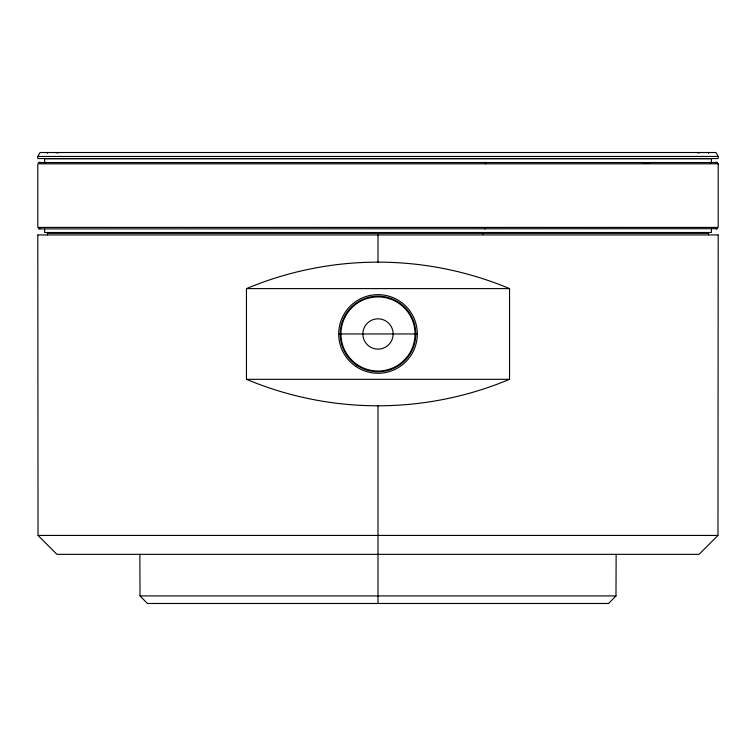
<?xml version="1.0" encoding="UTF-8"?>
<svg xmlns="http://www.w3.org/2000/svg" width="756" height="756" viewBox="0 0 756 756"><rect width="100%" height="100%" fill="white"/><g stroke="black" fill="none" stroke-linecap="round" stroke-linejoin="round"><path stroke-width="1.13" d="M37.8 234.927L38.027 535.437L56.936 554.337L699.083 554.337L717.973 535.437L718.2 234.927M608.58 603.477L615.979 595.917L616.14 554.337M37.8 156.454L40.068 152.523L715.932 152.523L718.2 156.454L718.2 158.571L37.8 158.571L37.8 156.454L718.2 156.454M40.304 228.577L38.528 228.699M715.696 162.653L716.215 162.37M246.456 288.603C275.033 276.639 305.235 268.597 335.976 264.751A242.251 171.3 0 0 1 378 262.143A242.251 171.3 0 0 1 420.024 264.751C450.765 268.588 480.967 276.639 509.544 288.603L509.544 379.323C480.967 391.287 450.765 399.329 420.024 403.175A242.251 171.3 0 0 1 378 405.783A242.251 171.3 0 0 1 335.976 403.175C305.235 399.338 275.033 391.287 246.456 379.323L246.456 288.603L509.544 288.603M38.528 162.531L717.472 162.531M39.142 228.917L717.472 228.699M715.837 162.37L716.858 162.313M643.309 163.419L648.865 163.419M38.027 234.927L717.973 234.927M338.688 333.963L340.2 333.963M340.956 333.963L415.044 333.963M415.8 333.963L417.312 333.963M246.456 379.323L509.544 379.323M38.027 535.437L717.973 535.437M139.86 554.337L140.021 595.917L615.979 595.917M147.571 603.477L608.429 603.477M39.142 162.313L40.163 162.37M716.858 228.917L715.696 228.577M39.785 162.37L40.304 162.653M140.021 595.917L147.42 603.477M711.377 163.409L711.377 158.722L44.623 158.722L44.623 163.409M711.377 228.992L711.377 232.508L44.623 232.508L44.623 228.992M708.552 152.523L708.552 153.298M708.552 234.927L708.552 233.264L47.448 233.264L47.448 234.927M378 234.927L378 262.143M378 405.783L378 603.477M47.448 152.523L47.448 153.298M55.311 152.523A7.56 7.305 -90 0 1 57.919 153.024M698.081 153.024A7.56 7.305 -90 0 1 700.689 152.523M484.719 162.927A1.512 0.482 -90 0 1 485.248 162.37A1.512 0.482 -90 0 1 485.579 163.816M485.579 227.414A1.512 0.482 90 0 1 485.248 228.86A1.512 0.482 90 0 1 484.719 228.303M483.424 232.508A1.512 0.482 -90 0 1 483.065 233.973A1.512 0.482 -90 0 1 482.536 233.264M718.2 163.816L37.8 163.816L37.8 227.414L718.2 227.414L718.2 163.816M369.486 346.503A15.158 15.158 0 0 0 393.111 335.069A15.158 15.158 0 0 0 371.404 320.317A15.158 15.158 0 0 0 369.486 346.503M357.182 364.609A37.044 37.044 0 0 0 414.95 336.666A37.044 37.044 0 0 0 361.869 300.614A37.044 37.044 0 0 0 357.182 364.609M356.756 365.233A37.8 37.8 0 0 0 415.696 336.722A37.8 37.8 0 0 0 361.538 299.934A37.8 37.8 0 0 0 356.756 365.233M355.915 366.48A39.312 39.312 0 0 0 417.208 336.836A39.312 39.312 0 0 0 360.886 298.573A39.312 39.312 0 0 0 355.915 366.48"/></g></svg>
